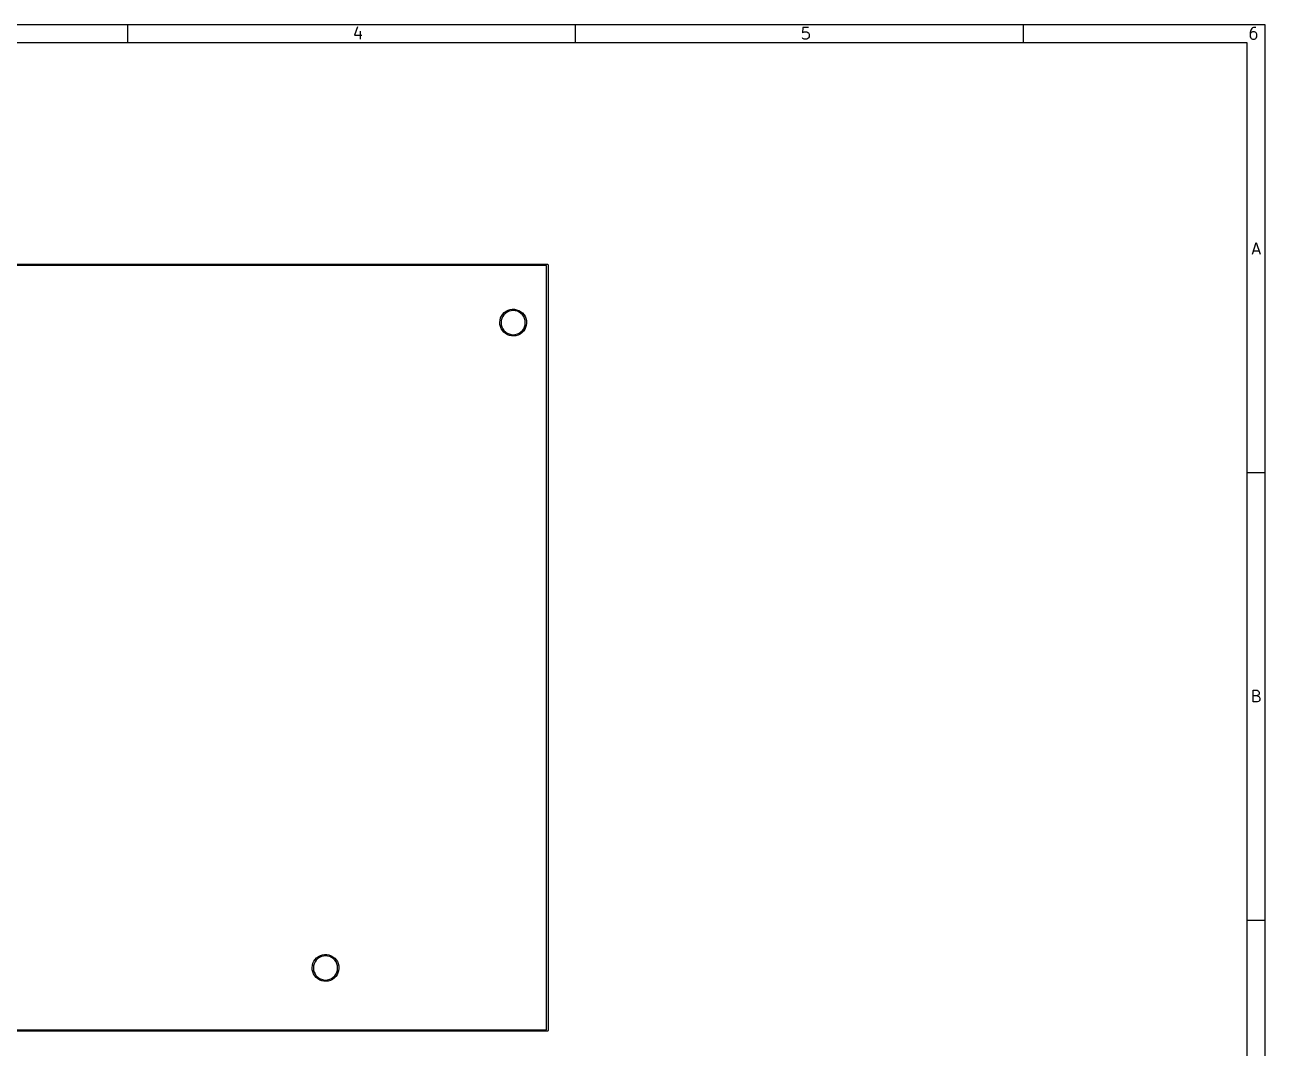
# Model space of a CAD drawing. Extents: x -194 to 83, y -81 to 109.
# Drawn here: x -55.5 to 83, y -4.9 to 109.4 of the extents above; entities that cross this region are included whole.
import ezdxf

# ---------------------------------------------------------------- set-up
doc = ezdxf.new("R2010")
doc.units = 0
doc.layers.add('BLACK', color=7, linetype='CONTINUOUS')

msp = doc.modelspace()

# ---------------------------------------------------------------- linework, layer by layer
at = {"layer": 'BLACK', "linetype": 'CONTINUOUS'}
for p, q in [((83.0402, 109.38), (-193.962, 109.38)), ((-43.962, 107.38), (-43.962, 109.38)), ((-18.3299, 109.154), (-18.6394, 108.225)), ((-18.6394, 108.225), (-17.8346, 108.225)), ((-18.0203, 108.659), (-18.0203, 107.792)), ((6.038, 107.38), (6.038, 109.38)), ((31.4225, 109.092), (31.3606, 108.473)), ((31.3606, 108.473), (31.4225, 108.535)), ((32.0416, 109.092), (31.4225, 109.092)), ((31.4225, 108.535), (31.5463, 108.597)), ((31.5463, 108.597), (31.8559, 108.597)), ((31.8559, 108.597), (31.9797, 108.535)), ((31.9797, 108.535), (32.0416, 108.473)), ((32.0416, 108.473), (32.1035, 108.349)), ((32.1035, 108.04), (32.0416, 107.916)), ((32.1035, 108.349), (32.1035, 108.04)), ((56.038, 107.38), (56.038, 109.38)), ((81.4225, 108.782), (81.3606, 108.535)), ((81.3606, 108.535), (81.3606, 108.04)), ((81.4225, 108.473), (81.3606, 108.349)), ((81.3606, 108.04), (81.4225, 107.916)), ((81.5463, 108.968), (81.4225, 108.782)), ((81.4844, 108.535), (81.4225, 108.473)), ((81.6082, 108.597), (81.4844, 108.535)), ((81.6082, 109.03), (81.5463, 108.968)), ((81.732, 109.092), (81.6082, 109.03)), ((81.8559, 108.597), (81.6082, 108.597)), ((81.9797, 109.092), (81.732, 109.092)), ((81.9797, 108.535), (81.8559, 108.597)), ((82.0416, 108.473), (81.9797, 108.535)), ((82.1035, 108.349), (82.0416, 108.473)), ((82.0416, 107.916), (82.1035, 108.04)), ((82.1035, 108.04), (82.1035, 108.349)), ((83.0402, -80.6272), (83.0402, 109.38)), ((81.0402, 107.38), (-191.962, 107.38)), ((31.4225, 107.854), (31.3606, 107.916)), ((31.5463, 107.792), (31.4225, 107.854)), ((31.8559, 107.792), (31.5463, 107.792)), ((31.9797, 107.854), (31.8559, 107.792)), ((32.0416, 107.916), (31.9797, 107.854)), ((81.0402, -78.6272), (81.0402, 107.38)), ((81.4225, 107.916), (81.4844, 107.854)), ((81.4844, 107.854), (81.6082, 107.792)), ((81.6082, 107.792), (81.8559, 107.792)), ((81.8559, 107.792), (81.9797, 107.854)), ((81.9797, 107.854), (82.0416, 107.916)), ((81.6069, 83.7919), (82.0402, 85.0919)), ((82.0402, 85.0919), (82.4735, 83.7919)), ((81.7307, 84.1633), (82.3497, 84.1633)), ((-170.471, 82.6991), (2.88389, 82.6512)), ((2.80887, 82.5012), (-170.396, 82.5491)), ((2.80887, -2.8148), (2.80887, 82.5012)), ((2.88389, 82.6512), (2.89361, 82.6495)), ((2.89361, 82.6495), (2.89689, 82.6501)), ((2.89689, 82.6501), (2.89978, 82.6484)), ((2.89978, 82.6484), (2.90954, 82.6467)), ((2.90954, 82.6467), (2.92446, 82.6341)), ((2.92446, 82.6341), (2.94132, 82.6244)), ((2.94132, 82.6244), (2.94364, 82.618)), ((2.94364, 82.618), (2.94883, 82.6137)), ((2.94883, 82.6137), (2.95221, 82.5945)), ((2.95221, 82.5945), (2.95887, 82.5762)), ((2.95887, 82.5762), (2.95887, -2.8898)), ((-1.50543, 77.5121), (-1.27258, 77.5882)), ((-1.27258, 77.5882), (-1.03041, 77.6252)), ((-1.03041, 77.6252), (-0.785451, 77.6222)), ((-0.785451, 77.6222), (-0.544267, 77.5793)), ((-0.544267, 77.5793), (-0.313339, 77.4975)), ((-2.42059, 76.1705), (-2.39456, 76.4141)), ((-2.39456, 76.4141), (-2.32909, 76.6501)), ((-2.32909, 76.6501), (-2.22594, 76.8724)), ((-2.25566, 76.3684), (-2.27617, 76.134)), ((-2.19476, 76.5957), (-2.25566, 76.3684)), ((-2.22594, 76.8724), (-2.08789, 77.0747)), ((-2.0953, 76.809), (-2.19476, 76.5957)), ((-1.96032, 77.0017), (-2.0953, 76.809)), ((-2.08789, 77.0747), (-1.91864, 77.2518)), ((-1.79392, 77.1681), (-1.96032, 77.0017)), ((-1.91864, 77.2518), (-1.72273, 77.3989)), ((-1.60115, 77.3031), (-1.79392, 77.1681)), ((-1.72273, 77.3989), (-1.50543, 77.5121)), ((-1.38787, 77.4026), (-1.60115, 77.3031)), ((-1.16057, 77.4635), (-1.38787, 77.4026)), ((-0.926134, 77.484), (-1.16057, 77.4635)), ((-0.691702, 77.4635), (-0.926134, 77.484)), ((-0.464393, 77.4026), (-0.691702, 77.4635)), ((-0.251114, 77.3031), (-0.464393, 77.4026)), ((-0.313339, 77.4975), (-0.098867, 77.3791)), ((-0.058345, 77.1681), (-0.251114, 77.3031)), ((-0.098867, 77.3791), (0.093387, 77.2273)), ((0.108057, 77.0017), (-0.058345, 77.1681)), ((0.093387, 77.2273), (0.258262, 77.0461)), ((0.243035, 76.809), (0.108057, 77.0017)), ((0.342489, 76.5957), (0.243035, 76.809)), ((0.258262, 77.0461), (0.391329, 76.8404)), ((0.403396, 76.3684), (0.342489, 76.5957)), ((0.391329, 76.8404), (0.489015, 76.6157)), ((0.423906, 76.134), (0.403396, 76.3684)), ((0.489015, 76.6157), (0.548696, 76.3781)), ((0.548696, 76.3781), (0.568769, 76.134)), ((-2.41848, 76.134), (-2.42059, 76.1705)), ((-2.40649, 75.9259), (-2.41848, 76.134)), ((-2.35263, 75.6869), (-2.40649, 75.9259)), ((-2.26046, 75.4599), (-2.35263, 75.6869)), ((-2.27617, 76.134), (-2.25566, 75.8995)), ((-2.13246, 75.2511), (-2.26046, 75.4599)), ((-2.25566, 75.8995), (-2.19476, 75.6722)), ((-2.19476, 75.6722), (-2.0953, 75.4589)), ((-1.97206, 75.0659), (-2.13246, 75.2511)), ((-2.0953, 75.4589), (-1.96032, 75.2662)), ((-1.78357, 74.9094), (-1.97206, 75.0659)), ((-1.96032, 75.2662), (-1.79392, 75.0998)), ((-1.79392, 75.0998), (-1.60115, 74.9648)), ((-1.57206, 74.7858), (-1.78357, 74.9094)), ((-1.60115, 74.9648), (-1.38787, 74.8653)), ((-1.38787, 74.8653), (-1.16057, 74.8044)), ((-1.16057, 74.8044), (-0.926134, 74.7839)), ((-0.926134, 74.7839), (-0.691702, 74.8044)), ((-0.691702, 74.8044), (-0.464393, 74.8653)), ((-0.464393, 74.8653), (-0.251114, 74.9648)), ((-0.16068, 74.8499), (-0.380679, 74.7421)), ((-0.251114, 74.9648), (-0.058345, 75.0998)), ((0.038763, 74.9922), (-0.16068, 74.8499)), ((-0.058345, 75.0998), (0.108057, 75.2662)), ((0.212292, 75.1651), (0.038763, 74.9922)), ((0.108057, 75.2662), (0.243035, 75.4589)), ((0.355248, 75.364), (0.212292, 75.1651)), ((0.243035, 75.4589), (0.342489, 75.6722)), ((0.342489, 75.6722), (0.403396, 75.8995)), ((0.463792, 75.5836), (0.355248, 75.364)), ((0.403396, 75.8995), (0.423906, 76.134)), ((0.535008, 75.818), (0.463792, 75.5836)), ((0.566984, 76.0609), (0.535008, 75.818)), ((0.568769, 76.134), (0.566984, 76.0609)), ((-1.3432, 74.6984), (-1.57206, 74.7858)), ((-1.10314, 74.6496), (-1.3432, 74.6984)), ((-0.858321, 74.6406), (-1.10314, 74.6496)), ((-0.615326, 74.6717), (-0.858321, 74.6406)), ((-0.380679, 74.7421), (-0.615326, 74.6717)), ((83.0402, 59.38), (81.0402, 59.38)), ((81.6997, 33.7919), (81.6997, 35.0919)), ((81.6997, 35.0919), (82.1331, 35.0919)), ((82.1331, 35.0919), (82.2569, 35.03)), ((82.2569, 35.03), (82.3188, 34.9681)), ((82.3188, 34.9681), (82.3807, 34.8443)), ((82.3807, 34.7205), (82.3188, 34.5967)), ((82.3807, 34.8443), (82.3807, 34.7205)), ((82.1331, 34.4729), (81.6997, 34.4729)), ((82.195, 33.7919), (81.6997, 33.7919)), ((82.2569, 34.5348), (82.1331, 34.4729)), ((82.1331, 34.4729), (82.3188, 34.411)), ((82.3188, 33.8538), (82.195, 33.7919)), ((82.3188, 34.5967), (82.2569, 34.5348)), ((82.3188, 34.411), (82.3807, 34.349)), ((82.3807, 33.9157), (82.3188, 33.8538)), ((82.3807, 34.349), (82.4426, 34.2252)), ((82.4426, 34.0395), (82.3807, 33.9157)), ((82.4426, 34.2252), (82.4426, 34.0395)), ((83.0402, 9.38), (81.0402, 9.38)), ((-22.4604, 5.47329), (-22.2276, 5.5494)), ((-22.2276, 5.5494), (-21.9854, 5.58646)), ((-21.9854, 5.58646), (-21.7405, 5.58347)), ((-21.7405, 5.58347), (-21.4993, 5.5405)), ((-21.4993, 5.5405), (-21.2683, 5.45873)), ((-23.3756, 4.13172), (-23.3496, 4.37531)), ((-23.3496, 4.37531), (-23.2841, 4.61138)), ((-23.2841, 4.61138), (-23.1809, 4.83359)), ((-23.2107, 4.32963), (-23.2312, 4.0952)), ((-23.1498, 4.55694), (-23.2107, 4.32963)), ((-23.1809, 4.83359), (-23.0429, 5.03597)), ((-23.0503, 4.77022), (-23.1498, 4.55694)), ((-22.9153, 4.96299), (-23.0503, 4.77022)), ((-23.0429, 5.03597), (-22.8736, 5.21308)), ((-22.7489, 5.12939), (-22.9153, 4.96299)), ((-22.8736, 5.21308), (-22.6777, 5.36017)), ((-22.5562, 5.26437), (-22.7489, 5.12939)), ((-22.6777, 5.36017), (-22.4604, 5.47329)), ((-22.3429, 5.36382), (-22.5562, 5.26437)), ((-22.1156, 5.42473), (-22.3429, 5.36382)), ((-21.8811, 5.44524), (-22.1156, 5.42473)), ((-21.6467, 5.42473), (-21.8811, 5.44524)), ((-21.4194, 5.36382), (-21.6467, 5.42473)), ((-21.2061, 5.26437), (-21.4194, 5.36382)), ((-21.2683, 5.45873), (-21.0539, 5.34033)), ((-21.0133, 5.12939), (-21.2061, 5.26437)), ((-21.0539, 5.34033), (-20.8616, 5.1885)), ((-20.8469, 4.96299), (-21.0133, 5.12939)), ((-20.8616, 5.1885), (-20.6967, 5.0073)), ((-20.712, 4.77022), (-20.8469, 4.96299)), ((-20.6125, 4.55694), (-20.712, 4.77022)), ((-20.6967, 5.0073), (-20.5637, 4.80161)), ((-20.5516, 4.32963), (-20.6125, 4.55694)), ((-20.5637, 4.80161), (-20.466, 4.57695)), ((-20.5311, 4.0952), (-20.5516, 4.32963)), ((-20.466, 4.57695), (-20.4063, 4.33935)), ((-20.4063, 4.33935), (-20.3862, 4.0952)), ((-23.3735, 4.0952), (-23.3756, 4.13172)), ((-23.3615, 3.88715), (-23.3735, 4.0952)), ((-23.3076, 3.64816), (-23.3615, 3.88715)), ((-23.2155, 3.42118), (-23.3076, 3.64816)), ((-23.2312, 4.0952), (-23.2107, 3.86076)), ((-23.0875, 3.2123), (-23.2155, 3.42118)), ((-23.2107, 3.86076), (-23.1498, 3.63346)), ((-23.1498, 3.63346), (-23.0503, 3.42018)), ((-22.9271, 3.02713), (-23.0875, 3.2123)), ((-23.0503, 3.42018), (-22.9153, 3.22741)), ((-22.7386, 2.87064), (-22.9271, 3.02713)), ((-22.9153, 3.22741), (-22.7489, 3.06101)), ((-22.7489, 3.06101), (-22.5562, 2.92603)), ((-22.5271, 2.74704), (-22.7386, 2.87064)), ((-22.5562, 2.92603), (-22.3429, 2.82657)), ((-22.3429, 2.82657), (-22.1156, 2.76567)), ((-21.6467, 2.76567), (-21.4194, 2.82657)), ((-21.4194, 2.82657), (-21.2061, 2.92603)), ((-21.1157, 2.81113), (-21.3357, 2.70336)), ((-21.2061, 2.92603), (-21.0133, 3.06101)), ((-20.9162, 2.9534), (-21.1157, 2.81113)), ((-21.0133, 3.06101), (-20.8469, 3.22741)), ((-20.7427, 3.12632), (-20.9162, 2.9534)), ((-20.8469, 3.22741), (-20.712, 3.42018)), ((-20.5998, 3.32526), (-20.7427, 3.12632)), ((-20.712, 3.42018), (-20.6125, 3.63346)), ((-20.6125, 3.63346), (-20.5516, 3.86076)), ((-20.4912, 3.54489), (-20.5998, 3.32526)), ((-20.5516, 3.86076), (-20.5311, 4.0952)), ((-20.42, 3.77929), (-20.4912, 3.54489)), ((-20.388, 4.02217), (-20.42, 3.77929)), ((-20.3862, 4.0952), (-20.388, 4.02217)), ((-22.2982, 2.65965), (-22.5271, 2.74704)), ((-22.0581, 2.61081), (-22.2982, 2.65965)), ((-22.1156, 2.76567), (-21.8811, 2.74516)), ((-21.8133, 2.60183), (-22.0581, 2.61081)), ((-21.8811, 2.74516), (-21.6467, 2.76567)), ((-21.5703, 2.63296), (-21.8133, 2.60183)), ((-21.3357, 2.70336), (-21.5703, 2.63296)), ((2.88387, -2.9648), (-170.471, -2.9648)), ((-170.396, -2.8148), (2.80887, -2.8148)), ((2.90217, -2.95814), (2.88387, -2.9648)), ((2.92137, -2.95476), (2.90217, -2.95814)), ((2.92572, -2.94957), (2.92137, -2.95476)), ((2.93207, -2.94726), (2.92572, -2.94957)), ((2.94182, -2.93038), (2.93207, -2.94726)), ((2.95434, -2.91545), (2.94182, -2.93038)), ((2.95606, -2.90571), (2.95434, -2.91545)), ((2.95773, -2.90283), (2.95606, -2.90571)), ((2.95887, -2.8898), (2.95715, -2.89954)), ((2.95715, -2.89954), (2.95773, -2.90283))]:
    msp.add_line(p, q, dxfattribs=at)

doc.saveas('drawing.dxf')
